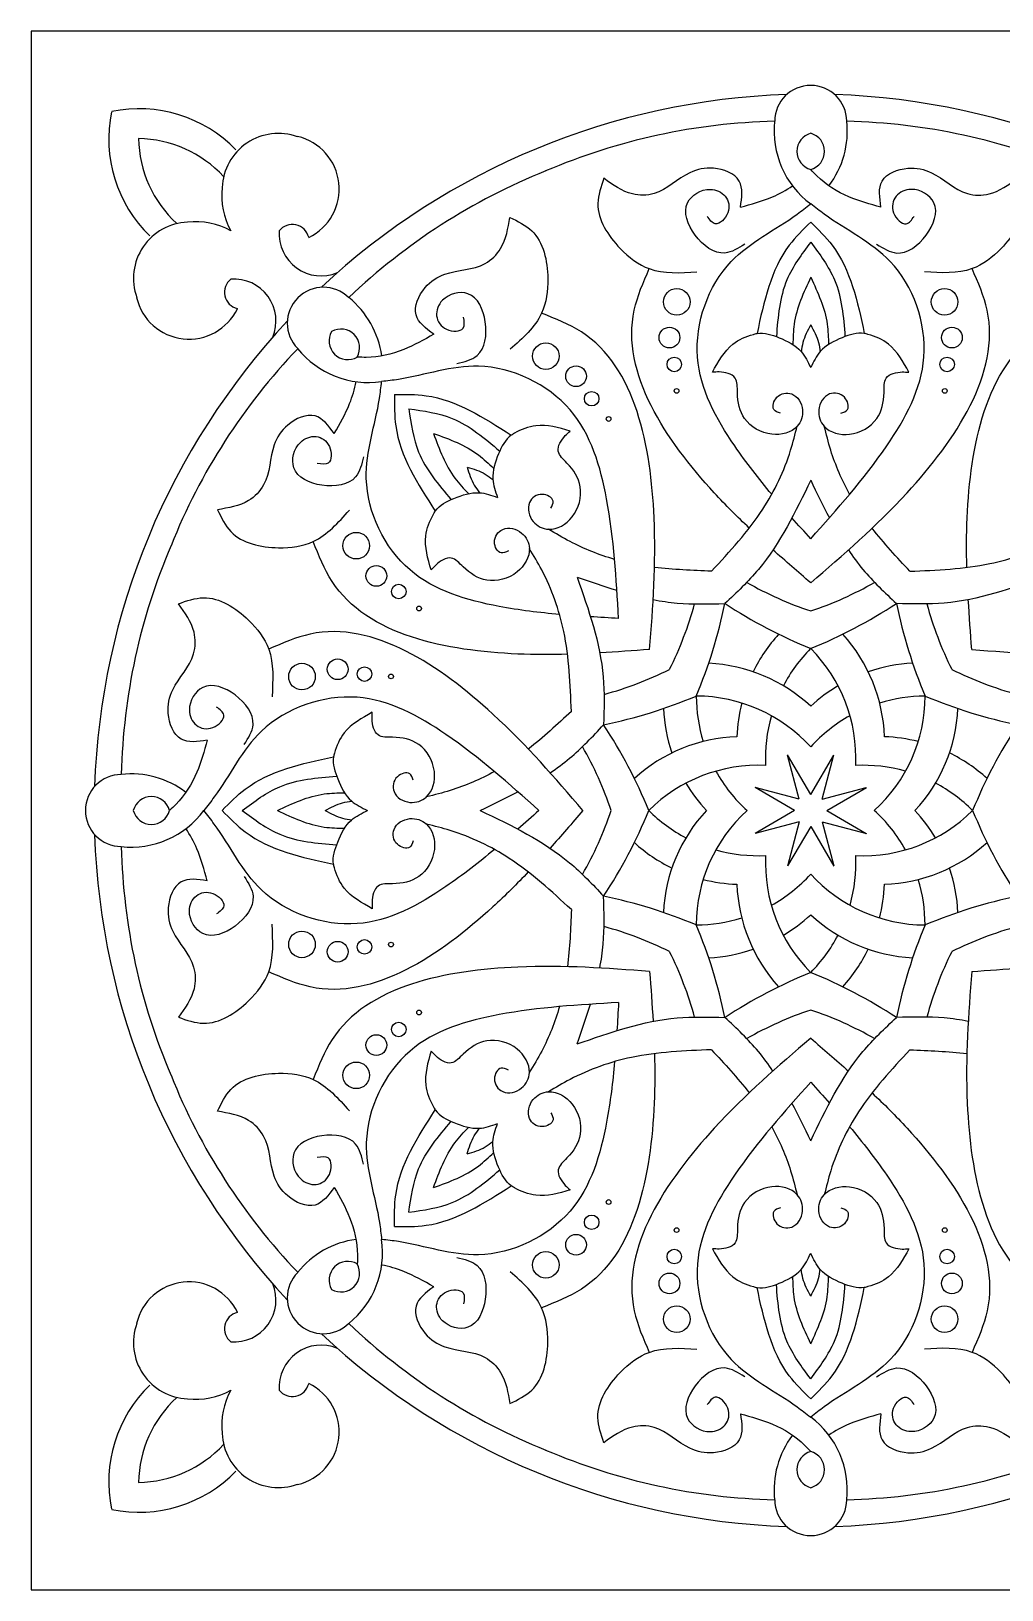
# Model space of a CAD drawing. Header units: metres. Extents: x 0 to 1, y 0 to 1.
# Drawn here: x 0 to 0.623, y 0 to 1 of the extents above; entities that cross this region are included whole.
import ezdxf

# ---------------------------------------------------------------- set-up
doc = ezdxf.new("R2010")
doc.units = ezdxf.units.M
doc.layers.add('ceco.net 98', color=7, linetype='Continuous')

msp = doc.modelspace()

# ---------------------------------------------------------------- linework, layer by layer
at = {"layer": 'ceco.net 98', "color": 8, "ltscale": 0.02}
for p, q in [((1, 1), (0, 1)), ((0, 1), (0, 0)), ((0.5, 0.5103), (0.4852, 0.5357)), ((0.4927, 0.5073), (0.4852, 0.5356)), ((0.5, 0.5103), (0.5148, 0.5356)), ((0.5073, 0.5073), (0.5148, 0.5357)), ((0.4927, 0.5073), (0.4643, 0.5148)), ((0.4897, 0.5), (0.4644, 0.5148)), ((0.5073, 0.5073), (0.5356, 0.5148)), ((0.5103, 0.5), (0.5357, 0.5148)), ((0.4897, 0.5), (0.4643, 0.4852)), ((0.5103, 0.5), (0.5356, 0.4852)), ((0.4927, 0.4927), (0.4644, 0.4852)), ((0.4927, 0.4927), (0.4852, 0.4643)), ((0.5073, 0.4927), (0.5148, 0.4644)), ((0.5073, 0.4927), (0.5357, 0.4852)), ((0.5, 0.4897), (0.4852, 0.4644)), ((0.5, 0.4897), (0.5148, 0.4643)), ((0, 0), (1, 0))]:
    msp.add_line(p, q, dxfattribs=at)
for centre, radius in [((0.4141, 0.8263), 0.00853), ((0.5859, 0.8263), 0.00853), ((0.4094, 0.8034), 0.00666), ((0.5906, 0.8034), 0.00666), ((0.3301, 0.7915), 0.00853), ((0.4125, 0.7862), 0.00466), ((0.5875, 0.7862), 0.00466), ((0.3495, 0.7786), 0.00666), ((0.414, 0.7692), 0.00153), ((0.586, 0.7692), 0.00153), ((0.3595, 0.7642), 0.00466), ((0.3704, 0.7512), 0.00153), ((0.2085, 0.6699), 0.00853), ((0.2214, 0.6505), 0.00666), ((0.2358, 0.6405), 0.00466), ((0.2488, 0.6296), 0.00153), ((0.1737, 0.5859), 0.00853), ((0.1966, 0.5906), 0.00666), ((0.2138, 0.5875), 0.00466), ((0.2308, 0.586), 0.00153), ((0.1737, 0.4141), 0.00853), ((0.1966, 0.4094), 0.00666), ((0.2138, 0.4125), 0.00466), ((0.2308, 0.414), 0.00153), ((0.2488, 0.3704), 0.00153), ((0.2358, 0.3595), 0.00466), ((0.2214, 0.3495), 0.00666), ((0.2085, 0.3301), 0.00853), ((0.3704, 0.2488), 0.00153), ((0.3595, 0.2358), 0.00466), ((0.414, 0.2308), 0.00153), ((0.586, 0.2308), 0.00153), ((0.3495, 0.2214), 0.00666), ((0.3301, 0.2085), 0.00853), ((0.4125, 0.2138), 0.00466), ((0.5875, 0.2138), 0.00466), ((0.4094, 0.1966), 0.00666), ((0.5906, 0.1966), 0.00666), ((0.4141, 0.1737), 0.00853), ((0.5859, 0.1737), 0.00853)]:
    msp.add_circle(centre, radius, dxfattribs=at)
for centre, radius, start, end in [((0.5, 0.9421), 0.0231, 0.3158, 179.6842), ((0.0693, 0.8639), 0.0863, 44.0029, 101.7874), ((0.5, 0.5), 0.4596, 91.927, 133.073), ((0.5, 0.5), 0.4596, 46.927, 88.073), ((0.1361, 0.9307), 0.0863, 168.2126, 225.9971), ((0.4862, 0.5452), 0.3971, 91.3544, 113.1626), ((0.5348, 0.936), 0.0583, 173.8368, 233.3446), ((0.4652, 0.936), 0.0583, 322.8251, 6.1632), ((0.5138, 0.5452), 0.3971, 66.8374, 88.6456), ((0.0678, 0.8556), 0.0755, 42.5671, 89.1876), ((0.1444, 0.9322), 0.0755, 180.8124, 227.4329), ((0.1586, 0.8983), 0.0361, 70.1297, 177.8687), ((0.1631, 0.8988), 0.0345, 295.7287, 76.9319), ((0.5031, 0.9229), 0.012, 104.9975, 255.0025), ((0.4969, 0.9229), 0.012, 284.9975, 75.0025), ((0.4778, 0.5417), 0.3971, 111.8374, 133.6456), ((0.1686, 0.8945), 0.0464, 173.5553, 209.1722), ((0.1017, 0.8414), 0.0361, 92.1313, 199.8703), ((0.1055, 0.8314), 0.0464, 60.8278, 96.4447), ((0.1675, 0.8652), 0.0108, 13.5968, 141.4673), ((0.186, 0.87), 0.027, 175.8281, 292.6895), ((0.1348, 0.8325), 0.0108, 128.5327, 256.4032), ((0.13, 0.814), 0.027, 337.3105, 94.1719), ((0.1874, 0.8126), 0.0231, 45.3158, 224.6842), ((0.1012, 0.8369), 0.0345, 193.0681, 334.2713), ((0.1671, 0.7837), 0.0583, 7.8251, 51.1632), ((0.5, 0.5), 0.4596, 136.927, 178.073), ((0.2031, 0.8013), 0.012, 149.9975, 300.0025), ((0.1987, 0.7969), 0.012, 329.9975, 120.0025), ((0.4583, 0.5222), 0.3971, 136.3544, 158.1626), ((0.2163, 0.8329), 0.0583, 218.8368, 278.3446), ((0.4548, 0.5138), 0.3971, 156.8374, 178.6456), ((0.5716, 0.8429), 0.2265, 240.1921, 251.5738), ((0.4284, 0.8429), 0.2265, 288.4262, 299.8079), ((0.2069, 0.6919), 0.2265, 333.4262, 344.8079), ((0.1361, 0.6961), 0.3153, 337.1077, 348.4177), ((0.6187, 0.896), 0.3153, 236.5823, 247.8923), ((0.3813, 0.896), 0.3153, 292.1077, 303.4177), ((0.8639, 0.6961), 0.3153, 191.5823, 202.8923), ((0.7931, 0.6919), 0.2265, 195.1921, 206.5738), ((0.5561, 0.5436), 0.1035, 137.8155, 153.962), ((0.4439, 0.5436), 0.1035, 2.0669, 42.1845), ((0.5704, 0.5337), 0.0994, 135.1207, 152.2182), ((0.4296, 0.5337), 0.0994, 357.2251, 44.8793), ((0.3081, 0.7931), 0.2265, 285.1921, 296.5738), ((0.4295, 0.4911), 0.1035, 47.0669, 87.1845), ((0.5705, 0.4911), 0.1035, 92.8155, 108.962), ((0.6919, 0.7931), 0.2265, 243.4262, 254.8079), ((0.3039, 0.8639), 0.3153, 281.5823, 292.8923), ((0.4264, 0.474), 0.0994, 42.2251, 89.8793), ((0.526, 0.5736), 0.0994, 180.1207, 197.2182), ((0.5705, 0.4911), 0.1035, 120.7906, 132.9331), ((0.474, 0.5736), 0.0994, 312.2251, 359.8793), ((0.5736, 0.474), 0.0994, 90.1207, 107.2182), ((0.6961, 0.8639), 0.3153, 247.1077, 258.4177), ((0.5089, 0.5705), 0.1035, 182.8155, 198.962), ((0.5561, 0.5436), 0.1035, 165.7906, 177.9331), ((0.5704, 0.5337), 0.0994, 164.1513, 182.7749), ((0.5736, 0.474), 0.0994, 119.1513, 137.7749), ((0.4911, 0.5705), 0.1035, 317.0669, 357.1845), ((0.104, 0.3813), 0.3153, 22.1077, 33.4177), ((0.896, 0.3813), 0.3153, 146.5823, 157.8923), ((0.1571, 0.4284), 0.2265, 18.4262, 29.8079), ((0.4564, 0.4439), 0.1035, 92.0669, 132.1845), ((0.5436, 0.4439), 0.1035, 75.7906, 87.9331), ((0.5436, 0.4439), 0.1035, 47.8155, 63.962), ((0.0579, 0.5), 0.0231, 90.3158, 269.6842), ((0.064, 0.4652), 0.0583, 52.8251, 96.1632), ((0.4663, 0.4296), 0.0994, 87.2251, 134.8793), ((0.526, 0.5736), 0.0994, 209.1513, 227.7749), ((0.5337, 0.4296), 0.0994, 74.1513, 92.7749), ((0.5089, 0.5705), 0.1035, 210.7906, 222.9331), ((0.5337, 0.4296), 0.0994, 45.1207, 62.2182), ((0.064, 0.5348), 0.0583, 263.8368, 323.3446), ((0.0771, 0.4969), 0.012, 14.9975, 165.0025), ((0.0771, 0.5031), 0.012, 194.9975, 345.0025), ((0.104, 0.6187), 0.3153, 326.5823, 337.8923), ((0.4663, 0.5704), 0.0994, 225.1207, 242.2182), ((0.5089, 0.4295), 0.1035, 137.0669, 177.1845), ((0.526, 0.4264), 0.0994, 132.2251, 179.8793), ((0.5337, 0.5704), 0.0994, 267.2251, 314.8793), ((0.474, 0.4264), 0.0994, 29.1513, 47.7749), ((0.4911, 0.4295), 0.1035, 30.7906, 42.9331), ((0.896, 0.6187), 0.3153, 202.1077, 213.4177), ((0.1571, 0.5716), 0.2265, 330.1921, 341.5738), ((0.5, 0.5), 0.4596, 181.927, 223.073), ((0.4548, 0.4862), 0.3971, 181.3544, 203.1626), ((0.4564, 0.5561), 0.1035, 227.8155, 243.962), ((0.4663, 0.5704), 0.0994, 254.1513, 272.7749), ((0.5704, 0.4663), 0.0994, 177.2251, 224.8793), ((0.4296, 0.4663), 0.0994, 344.1513, 2.7749), ((0.5436, 0.5561), 0.1035, 272.0669, 312.1845), ((0.4911, 0.4295), 0.1035, 2.8155, 18.962), ((0.4564, 0.5561), 0.1035, 255.7906, 267.9331), ((0.5561, 0.4564), 0.1035, 182.0669, 222.1845), ((0.4264, 0.526), 0.0994, 299.1513, 317.7749), ((0.5736, 0.526), 0.0994, 222.2251, 269.8793), ((0.4439, 0.4564), 0.1035, 345.7906, 357.9331), ((0.474, 0.4264), 0.0994, 0.1207, 17.2182), ((0.3039, 0.1361), 0.3153, 67.1077, 78.4177), ((0.6961, 0.1361), 0.3153, 101.5823, 112.8923), ((0.4264, 0.526), 0.0994, 270.1207, 287.2182), ((0.4295, 0.5089), 0.1035, 300.7906, 312.9331), ((0.5705, 0.5089), 0.1035, 227.0669, 267.1845), ((0.3081, 0.2069), 0.2265, 63.4262, 74.8079), ((0.1361, 0.3039), 0.3153, 11.5823, 22.8923), ((0.4296, 0.4663), 0.0994, 315.1207, 332.2182), ((0.8639, 0.3039), 0.3153, 157.1077, 168.4177), ((0.6919, 0.2069), 0.2265, 105.1921, 116.5738), ((0.4295, 0.5089), 0.1035, 272.8155, 288.962), ((0.4439, 0.4564), 0.1035, 317.8155, 333.962), ((0.2069, 0.3081), 0.2265, 15.1921, 26.5738), ((0.7931, 0.3081), 0.2265, 153.4262, 164.8079), ((0.6187, 0.104), 0.3153, 112.1077, 123.4177), ((0.3813, 0.104), 0.3153, 56.5823, 67.8923), ((0.5716, 0.1571), 0.2265, 108.4262, 119.8079), ((0.4284, 0.1571), 0.2265, 60.1921, 71.5738), ((0.4583, 0.4778), 0.3971, 201.8374, 223.6456), ((0.2163, 0.1671), 0.0583, 97.8251, 141.1632), ((0.1671, 0.2163), 0.0583, 308.8368, 8.3446), ((0.2031, 0.1987), 0.012, 59.9975, 210.0025), ((0.1874, 0.1874), 0.0231, 135.3158, 314.6842), ((0.1987, 0.2031), 0.012, 239.9975, 30.0025), ((0.1012, 0.1631), 0.0345, 25.7287, 166.9319), ((0.13, 0.186), 0.027, 265.8281, 22.6895), ((0.1017, 0.1586), 0.0361, 160.1297, 267.8687), ((0.1348, 0.1675), 0.0108, 103.5968, 231.4673), ((0.4778, 0.4583), 0.3971, 226.3544, 248.1626), ((0.5, 0.5), 0.4596, 226.927, 268.073), ((0.5, 0.5), 0.4596, 271.927, 313.073), ((0.186, 0.13), 0.027, 67.3105, 184.1719), ((0.1361, 0.0693), 0.0863, 134.0029, 191.7874), ((0.1675, 0.1348), 0.0108, 218.5327, 346.4032), ((0.1631, 0.1012), 0.0345, 283.0681, 64.2713), ((0.1444, 0.0678), 0.0755, 132.5671, 179.1876), ((0.1055, 0.1686), 0.0464, 263.5553, 299.1722), ((0.1686, 0.1055), 0.0464, 150.8278, 186.4447), ((0.4652, 0.064), 0.0583, 353.8368, 53.3446), ((0.1586, 0.1017), 0.0361, 182.1313, 289.8703), ((0.0678, 0.1444), 0.0755, 270.8124, 317.4329), ((0.5348, 0.064), 0.0583, 142.8251, 186.1632), ((0.4862, 0.4548), 0.3971, 246.8374, 268.6456), ((0.5031, 0.0771), 0.012, 104.9975, 255.0025), ((0.4969, 0.0771), 0.012, 284.9975, 75.0025), ((0.5138, 0.4548), 0.3971, 271.3544, 293.1626), ((0.0693, 0.1361), 0.0863, 258.2126, 315.9971), ((0.5, 0.0579), 0.0231, 180.3158, 359.6842)]:
    msp.add_arc(centre, radius, start, end, dxfattribs=at)
for points, knots in [([(0.4549, 0.8871), (0.4558, 0.8932), (0.4578, 0.9062), (0.4383, 0.9139), (0.4184, 0.9094), (0.4046, 0.8946), (0.3827, 0.8944), (0.3731, 0.9014), (0.3674, 0.9056)], [0, 0, 0, 0, 0.016789, 0.035275, 0.050623, 0.077296, 0.091154, 0.111938, 0.111938, 0.111938, 0.111938]), ([(0.5451, 0.8871), (0.5381, 0.889), (0.5233, 0.893), (0.5081, 0.9024), (0.5013, 0.9099), (0.5, 0.9113)], [0, 0, 0, 0, 0.021605, 0.0461904, 0.051928, 0.051928, 0.051928, 0.051928]), ([(0.5451, 0.8871), (0.5442, 0.8932), (0.5422, 0.9062), (0.5617, 0.9139), (0.5816, 0.9094), (0.5954, 0.8946), (0.6173, 0.8944), (0.6269, 0.9014), (0.6326, 0.9056)], [0, 0, 0, 0, 0.016789, 0.035275, 0.050623, 0.077296, 0.091154, 0.111938, 0.111938, 0.111938, 0.111938]), ([(0.3674, 0.9056), (0.3655, 0.9002), (0.3599, 0.8844), (0.3746, 0.8615), (0.3979, 0.8438), (0.4164, 0.8449), (0.427, 0.8455)], [0, 0, 0, 0, 0.016505, 0.048801, 0.071439, 0.102037, 0.102037, 0.102037, 0.102037]), ([(0.4549, 0.8871), (0.4619, 0.889), (0.4735, 0.8921), (0.4843, 0.898), (0.4884, 0.9008)], [0, 0, 0, 0, 0.300992, 0.504578, 0.504578, 0.504578, 0.504578]), ([(0.6326, 0.9056), (0.6345, 0.9002), (0.6401, 0.8844), (0.6254, 0.8615), (0.6021, 0.8438), (0.5836, 0.8449), (0.573, 0.8455)], [0, 0, 0, 0, 0.016505, 0.048801, 0.071439, 0.102037, 0.102037, 0.102037, 0.102037]), ([(0.4577, 0.8633), (0.4535, 0.8607), (0.4425, 0.8538), (0.4242, 0.8674), (0.4156, 0.8901), (0.4335, 0.901), (0.4467, 0.8952), (0.449, 0.8834), (0.4393, 0.8735), (0.4352, 0.879), (0.4336, 0.8812)], [0, 0, 0, 0, 0.013982, 0.036238, 0.057544, 0.074371, 0.085068, 0.095763, 0.106405, 0.113417, 0.113417, 0.113417, 0.113417]), ([(0.5423, 0.8633), (0.5465, 0.8607), (0.5575, 0.8538), (0.5758, 0.8674), (0.5844, 0.8901), (0.5665, 0.901), (0.5533, 0.8952), (0.551, 0.8834), (0.5607, 0.8735), (0.5648, 0.879), (0.5664, 0.8812)], [0, 0, 0, 0, 0.013982, 0.036238, 0.057544, 0.074371, 0.085068, 0.095763, 0.106405, 0.113417, 0.113417, 0.113417, 0.113417]), ([(0.2582, 0.8056), (0.2532, 0.8093), (0.2426, 0.817), (0.251, 0.8363), (0.2682, 0.8472), (0.2884, 0.8465), (0.304, 0.8618), (0.3059, 0.8735), (0.307, 0.8805)], [0, 0, 0, 0, 0.016789, 0.035275, 0.050623, 0.077296, 0.091154, 0.111938, 0.111938, 0.111938, 0.111938]), ([(0.307, 0.8805), (0.3121, 0.8781), (0.3273, 0.8708), (0.333, 0.8443), (0.3291, 0.8153), (0.3153, 0.803), (0.3073, 0.7959)], [0, 0, 0, 0, 0.016505, 0.048801, 0.071439, 0.102037, 0.102037, 0.102037, 0.102037]), ([(0.475, 0.7029), (0.4667, 0.7128), (0.446, 0.7393), (0.4179, 0.7902), (0.4407, 0.8555), (0.4807, 0.8739), (0.4971, 0.887), (0.5, 0.8892)], [0.53171, 0.53171, 0.53171, 0.53171, 1.07334, 1.93356, 2.84005, 3.56451, 3.71706, 3.71706, 3.71706, 3.71706]), ([(0.5, 0.6743), (0.517, 0.6933), (0.5476, 0.7276), (0.5821, 0.7902), (0.5593, 0.8555), (0.5193, 0.8739), (0.5029, 0.887), (0.5, 0.8892)], [0, 0, 0, 0, 0.077044, 0.13879, 0.203857, 0.255858, 0.266808, 0.266808, 0.266808, 0.266808]), ([(0.5, 0.8775), (0.4951, 0.8727), (0.4758, 0.8537), (0.47, 0.8265), (0.4656, 0.8061)], [0, 0, 0, 0, 0.0201767, 0.0804369, 0.0804369, 0.0804369, 0.0804369]), ([(0.5, 0.8775), (0.5049, 0.8727), (0.5242, 0.8537), (0.53, 0.8265), (0.5344, 0.8061)], [0, 0, 0, 0, 0.0201767, 0.0804369, 0.0804369, 0.0804369, 0.0804369]), ([(0.5, 0.8646), (0.4942, 0.8568), (0.4808, 0.839), (0.479, 0.8167), (0.478, 0.8041)], [0, 0, 0, 0, 0.0286098, 0.0655329, 0.0655329, 0.0655329, 0.0655329]), ([(0.5, 0.8646), (0.5058, 0.8568), (0.5192, 0.839), (0.521, 0.8167), (0.522, 0.8041)], [0, 0, 0, 0, 0.0286098, 0.0655329, 0.0655329, 0.0655329, 0.0655329]), ([(0.4606, 0.6812), (0.453, 0.6883), (0.4146, 0.7268), (0.3715, 0.7901), (0.3926, 0.8388), (0.3965, 0.8477)], [0.74802, 0.74802, 0.74802, 0.74802, 1.17854, 2.96044, 3.35512, 3.35512, 3.35512, 3.35512]), ([(0.5, 0.8421), (0.4954, 0.8323), (0.489, 0.8184), (0.4887, 0.8033), (0.4886, 0.7989)], [0, 0, 0, 0, 0.0319342, 0.0450313, 0.0450313, 0.0450313, 0.0450313]), ([(0.5, 0.6461), (0.5208, 0.6639), (0.573, 0.7087), (0.6285, 0.7901), (0.6074, 0.8388), (0.6035, 0.8477)], [0, 0, 0, 0, 0.084595, 0.212499, 0.240829, 0.240829, 0.240829, 0.240829]), ([(0.5, 0.8421), (0.5046, 0.8323), (0.511, 0.8184), (0.5113, 0.8033), (0.5114, 0.7989)], [0, 0, 0, 0, 0.0319342, 0.0450313, 0.0450313, 0.0450313, 0.0450313]), ([(0.273, 0.7868), (0.2778, 0.7879), (0.2904, 0.7909), (0.2938, 0.8134), (0.2838, 0.8355), (0.2635, 0.8305), (0.2582, 0.8171), (0.265, 0.8071), (0.2788, 0.807), (0.2778, 0.8138), (0.2774, 0.8165)], [0, 0, 0, 0, 0.013982, 0.036238, 0.057544, 0.074371, 0.085068, 0.095763, 0.106405, 0.113417, 0.113417, 0.113417, 0.113417]), ([(0.3967, 0.6033), (0.3988, 0.6306), (0.404, 0.6992), (0.3857, 0.796), (0.3363, 0.8155), (0.3274, 0.8191)], [0, 0, 0, 0, 0.084595, 0.212499, 0.240829, 0.240829, 0.240829, 0.240829]), ([(0.5, 0.8115), (0.498, 0.8078), (0.4951, 0.8024), (0.4942, 0.7963), (0.494, 0.7943)], [0, 0, 0, 0, 0.0123321, 0.018308, 0.018308, 0.018308, 0.018308]), ([(0.5, 0.8115), (0.502, 0.8078), (0.5049, 0.8024), (0.5058, 0.7963), (0.506, 0.7943)], [0, 0, 0, 0, 0.0123321, 0.018308, 0.018308, 0.018308, 0.018308]), ([(0.6002, 0.656), (0.5999, 0.6663), (0.6, 0.7208), (0.6143, 0.796), (0.6637, 0.8155), (0.6726, 0.8191)], [0.74802, 0.74802, 0.74802, 0.74802, 1.17854, 2.96044, 3.35512, 3.35512, 3.35512, 3.35512]), ([(0.2582, 0.8056), (0.2519, 0.802), (0.2385, 0.7944), (0.2212, 0.7903), (0.2111, 0.7908), (0.2092, 0.7908)], [0, 0, 0, 0, 0.021605, 0.0461904, 0.051928, 0.051928, 0.051928, 0.051928]), ([(0.437, 0.7812), (0.4407, 0.7879), (0.4468, 0.7991), (0.4593, 0.8045), (0.4695, 0.8071), (0.4807, 0.8034), (0.494, 0.7967), (0.4982, 0.7879), (0.5, 0.7842)], [0, 0, 0, 0, 0.022224, 0.036822, 0.0392275, 0.0536071, 0.0703179, 0.0823182, 0.0823182, 0.0823182, 0.0823182]), ([(0.563, 0.7812), (0.5593, 0.7879), (0.5532, 0.7991), (0.5407, 0.8045), (0.5305, 0.8071), (0.5193, 0.8034), (0.506, 0.7967), (0.5018, 0.7879), (0.5, 0.7842)], [0, 0, 0, 0, 0.022224, 0.036822, 0.0392275, 0.0536071, 0.0703179, 0.0823182, 0.0823182, 0.0823182, 0.0823182]), ([(0.3768, 0.6232), (0.3753, 0.6487), (0.3727, 0.6946), (0.3529, 0.7632), (0.2906, 0.7932), (0.2492, 0.778), (0.2284, 0.7756), (0.2248, 0.7752)], [0, 0, 0, 0, 0.077044, 0.13879, 0.203857, 0.255858, 0.266808, 0.266808, 0.266808, 0.266808]), ([(0.4806, 0.7549), (0.4789, 0.7555), (0.4744, 0.757), (0.4776, 0.7673), (0.4897, 0.7692), (0.4967, 0.7575), (0.4917, 0.7433), (0.4735, 0.7389), (0.4558, 0.7494), (0.4524, 0.765), (0.4535, 0.7793), (0.4433, 0.7816), (0.4384, 0.7813), (0.437, 0.7812)], [0, 0, 0, 0, 0.004789, 0.012909, 0.022667, 0.035054, 0.04608, 0.063137, 0.083245, 0.100623, 0.11005, 0.121019, 0.125257, 0.125257, 0.125257, 0.125257]), ([(0.5194, 0.7549), (0.5211, 0.7555), (0.5256, 0.757), (0.5224, 0.7673), (0.5103, 0.7692), (0.5033, 0.7575), (0.5083, 0.7433), (0.5265, 0.7389), (0.5442, 0.7494), (0.5476, 0.765), (0.5465, 0.7793), (0.5567, 0.7816), (0.5616, 0.7813), (0.563, 0.7812)], [0, 0, 0, 0, 0.004789, 0.012909, 0.022667, 0.035054, 0.04608, 0.063137, 0.083245, 0.100623, 0.11005, 0.121019, 0.125257, 0.125257, 0.125257, 0.125257]), ([(0.1944, 0.7418), (0.198, 0.7481), (0.204, 0.7586), (0.2075, 0.7703), (0.2084, 0.7752)], [0, 0, 0, 0, 0.300992, 0.504578, 0.504578, 0.504578, 0.504578]), ([(0.3389, 0.6258), (0.326, 0.6269), (0.2926, 0.631), (0.2368, 0.6471), (0.2068, 0.7094), (0.222, 0.7508), (0.2244, 0.7716), (0.2248, 0.7752)], [0.53171, 0.53171, 0.53171, 0.53171, 1.07334, 1.93356, 2.84005, 3.56451, 3.71706, 3.71706, 3.71706, 3.71706]), ([(0.2331, 0.7669), (0.233, 0.7601), (0.2328, 0.733), (0.2479, 0.7096), (0.2592, 0.6921)], [0, 0, 0, 0, 0.0201767, 0.0804369, 0.0804369, 0.0804369, 0.0804369]), ([(0.2331, 0.7669), (0.2399, 0.767), (0.267, 0.7672), (0.2904, 0.7521), (0.3079, 0.7408)], [0, 0, 0, 0, 0.0201767, 0.0804369, 0.0804369, 0.0804369, 0.0804369]), ([(0.1944, 0.7418), (0.1907, 0.7468), (0.183, 0.7574), (0.1637, 0.749), (0.1528, 0.7318), (0.1535, 0.7116), (0.1382, 0.696), (0.1265, 0.6941), (0.1195, 0.693)], [0, 0, 0, 0, 0.016789, 0.035275, 0.050623, 0.077296, 0.091154, 0.111938, 0.111938, 0.111938, 0.111938]), ([(0.2422, 0.7578), (0.2518, 0.7564), (0.2739, 0.7532), (0.2909, 0.7388), (0.3006, 0.7306)], [0, 0, 0, 0, 0.0286098, 0.0655329, 0.0655329, 0.0655329, 0.0655329]), ([(0.2422, 0.7578), (0.2436, 0.7482), (0.2468, 0.7261), (0.2612, 0.7091), (0.2694, 0.6994)], [0, 0, 0, 0, 0.0286098, 0.0655329, 0.0655329, 0.0655329, 0.0655329]), ([(0.2132, 0.727), (0.2121, 0.7222), (0.2091, 0.7096), (0.1866, 0.7062), (0.1645, 0.7162), (0.1695, 0.7365), (0.1829, 0.7418), (0.1929, 0.735), (0.193, 0.7212), (0.1862, 0.7222), (0.1835, 0.7226)], [0, 0, 0, 0, 0.013982, 0.036238, 0.057544, 0.074371, 0.085068, 0.095763, 0.106405, 0.113417, 0.113417, 0.113417, 0.113417]), ([(0.2581, 0.7419), (0.2683, 0.7382), (0.2826, 0.733), (0.2935, 0.7225), (0.2967, 0.7195)], [0, 0, 0, 0, 0.0319342, 0.0450313, 0.0450313, 0.0450313, 0.0450313]), ([(0.2581, 0.7419), (0.2618, 0.7317), (0.267, 0.7174), (0.2775, 0.7065), (0.2805, 0.7033)], [0, 0, 0, 0, 0.0319342, 0.0450313, 0.0450313, 0.0450313, 0.0450313]), ([(0.3457, 0.7434), (0.3383, 0.7456), (0.3262, 0.7491), (0.3135, 0.7441), (0.3044, 0.7388), (0.2991, 0.7282), (0.2945, 0.7141), (0.2977, 0.7048), (0.2991, 0.7009)], [0, 0, 0, 0, 0.022224, 0.036822, 0.0392275, 0.0536071, 0.0703179, 0.0823182, 0.0823182, 0.0823182, 0.0823182]), ([(0.3334, 0.6939), (0.3342, 0.6955), (0.3363, 0.6999), (0.3268, 0.7049), (0.317, 0.6976), (0.3203, 0.6844), (0.3339, 0.6779), (0.3498, 0.6877), (0.3549, 0.7076), (0.3463, 0.7211), (0.3354, 0.7304), (0.3409, 0.7392), (0.3447, 0.7425), (0.3457, 0.7434)], [0, 0, 0, 0, 0.004789, 0.012909, 0.022667, 0.035054, 0.04608, 0.063137, 0.083245, 0.100623, 0.11005, 0.121019, 0.125257, 0.125257, 0.125257, 0.125257]), ([(0.4364, 0.6535), (0.4481, 0.6662), (0.4694, 0.6892), (0.4853, 0.7227), (0.49, 0.7414), (0.4913, 0.7465)], [0, 0, 0, 0, 0.051611, 0.093513, 0.109416, 0.109416, 0.109416, 0.109416]), ([(0.525, 0.7029), (0.52, 0.7119), (0.5138, 0.7263), (0.51, 0.7414), (0.5087, 0.7465)], [0.874431, 0.874431, 0.874431, 0.874431, 1.302789, 1.52434, 1.52434, 1.52434, 1.52434]), ([(0.2797, 0.7203), (0.2837, 0.7191), (0.2897, 0.7173), (0.2945, 0.7136), (0.2961, 0.7124)], [0, 0, 0, 0, 0.0123321, 0.018308, 0.018308, 0.018308, 0.018308]), ([(0.2797, 0.7203), (0.2809, 0.7163), (0.2827, 0.7103), (0.2864, 0.7055), (0.2876, 0.7039)], [0, 0, 0, 0, 0.0123321, 0.018308, 0.018308, 0.018308, 0.018308]), ([(0.5, 0.7119), (0.4903, 0.6917), (0.4761, 0.6622), (0.4525, 0.6398), (0.445, 0.6328)], [0, 0, 0, 0, 0.92339, 1.35123, 1.35123, 1.35123, 1.35123]), ([(0.2566, 0.6543), (0.2544, 0.6617), (0.2509, 0.6738), (0.2559, 0.6865), (0.2612, 0.6956), (0.2718, 0.7009), (0.2859, 0.7055), (0.2952, 0.7023), (0.2991, 0.7009)], [0, 0, 0, 0, 0.022224, 0.036822, 0.0392275, 0.0536071, 0.0703179, 0.0823182, 0.0823182, 0.0823182, 0.0823182]), ([(0.1195, 0.693), (0.1219, 0.6879), (0.1292, 0.6727), (0.1557, 0.667), (0.1847, 0.6709), (0.197, 0.6847), (0.2041, 0.6927)], [0, 0, 0, 0, 0.016505, 0.048801, 0.071439, 0.102037, 0.102037, 0.102037, 0.102037]), ([(0.3061, 0.6666), (0.3045, 0.6658), (0.3001, 0.6637), (0.2951, 0.6732), (0.3024, 0.683), (0.3156, 0.6797), (0.3221, 0.6661), (0.3123, 0.6502), (0.2924, 0.6451), (0.2789, 0.6537), (0.2696, 0.6646), (0.2608, 0.6591), (0.2575, 0.6553), (0.2566, 0.6543)], [0, 0, 0, 0, 0.004789, 0.012909, 0.022667, 0.035054, 0.04608, 0.063137, 0.083245, 0.100623, 0.11005, 0.121019, 0.125257, 0.125257, 0.125257, 0.125257]), ([(0.3742, 0.6611), (0.3643, 0.664), (0.3497, 0.6698), (0.3364, 0.6777), (0.3318, 0.6805)], [0.874431, 0.874431, 0.874431, 0.874431, 1.302789, 1.52434, 1.52434, 1.52434, 1.52434]), ([(0.5636, 0.6535), (0.5808, 0.6542), (0.6121, 0.6554), (0.6471, 0.6679), (0.6636, 0.6777), (0.6682, 0.6805)], [0, 0, 0, 0, 0.051611, 0.093513, 0.109416, 0.109416, 0.109416, 0.109416]), ([(0.344, 0.6002), (0.3337, 0.5999), (0.2792, 0.6), (0.204, 0.6143), (0.1845, 0.6637), (0.1809, 0.6726)], [0.74802, 0.74802, 0.74802, 0.74802, 1.17854, 2.96044, 3.35512, 3.35512, 3.35512, 3.35512]), ([(0.6033, 0.6033), (0.6306, 0.6012), (0.6992, 0.596), (0.796, 0.6143), (0.8155, 0.6637), (0.8191, 0.6726)], [0, 0, 0, 0, 0.084595, 0.212499, 0.240829, 0.240829, 0.240829, 0.240829]), ([(0.3465, 0.5636), (0.3458, 0.5808), (0.3446, 0.6121), (0.3321, 0.6471), (0.3223, 0.6636), (0.3195, 0.6682)], [0, 0, 0, 0, 0.051611, 0.093513, 0.109416, 0.109416, 0.109416, 0.109416]), ([(0.5242, 0.6672), (0.5271, 0.6628), (0.5362, 0.6505), (0.5475, 0.6398), (0.555, 0.6328)], [0.705177, 0.705177, 0.705177, 0.705177, 0.923388, 1.351235, 1.351235, 1.351235, 1.351235]), ([(0.3502, 0.6498), (0.3576, 0.6287), (0.3684, 0.5978), (0.3675, 0.5653), (0.3672, 0.555)], [0, 0, 0, 0, 0.92339, 1.35123, 1.35123, 1.35123, 1.35123]), ([(0.6498, 0.6498), (0.6287, 0.6424), (0.5978, 0.6316), (0.5653, 0.6325), (0.555, 0.6328)], [0, 0, 0, 0, 0.92339, 1.35123, 1.35123, 1.35123, 1.35123]), ([(0.1129, 0.5451), (0.1068, 0.5442), (0.0938, 0.5422), (0.0861, 0.5617), (0.0906, 0.5816), (0.1054, 0.5954), (0.1056, 0.6173), (0.0986, 0.6269), (0.0944, 0.6326)], [0, 0, 0, 0, 0.016789, 0.035275, 0.050623, 0.077296, 0.091154, 0.111938, 0.111938, 0.111938, 0.111938]), ([(0.0944, 0.6326), (0.0998, 0.6345), (0.1156, 0.6401), (0.1385, 0.6254), (0.1562, 0.6021), (0.1551, 0.5836), (0.1545, 0.573)], [0, 0, 0, 0, 0.016505, 0.048801, 0.071439, 0.102037, 0.102037, 0.102037, 0.102037]), ([(0.3989, 0.6353), (0.404, 0.6343), (0.4192, 0.6321), (0.4347, 0.6325), (0.445, 0.6328)], [0.705177, 0.705177, 0.705177, 0.705177, 0.923388, 1.351235, 1.351235, 1.351235, 1.351235]), ([(0.3539, 0.5), (0.3361, 0.5208), (0.2913, 0.573), (0.2099, 0.6285), (0.1612, 0.6074), (0.1523, 0.6035)], [0, 0, 0, 0, 0.084595, 0.212499, 0.240829, 0.240829, 0.240829, 0.240829]), ([(0.1367, 0.5423), (0.1393, 0.5465), (0.1462, 0.5575), (0.1326, 0.5758), (0.1099, 0.5844), (0.099, 0.5665), (0.1048, 0.5533), (0.1166, 0.551), (0.1265, 0.5607), (0.121, 0.5648), (0.1188, 0.5664)], [0, 0, 0, 0, 0.013982, 0.036238, 0.057544, 0.074371, 0.085068, 0.095763, 0.106405, 0.113417, 0.113417, 0.113417, 0.113417]), ([(0.3257, 0.5), (0.3067, 0.517), (0.2724, 0.5476), (0.2098, 0.5821), (0.1445, 0.5593), (0.1261, 0.5193), (0.113, 0.5029), (0.1108, 0.5)], [0, 0, 0, 0, 0.077044, 0.13879, 0.203857, 0.255858, 0.266808, 0.266808, 0.266808, 0.266808]), ([(0.2188, 0.563), (0.2121, 0.5593), (0.2009, 0.5532), (0.1955, 0.5407), (0.1929, 0.5305), (0.1966, 0.5193), (0.2033, 0.506), (0.2121, 0.5018), (0.2158, 0.5)], [0, 0, 0, 0, 0.022224, 0.036822, 0.0392275, 0.0536071, 0.0703179, 0.0823182, 0.0823182, 0.0823182, 0.0823182]), ([(0.2451, 0.5194), (0.2445, 0.5211), (0.243, 0.5256), (0.2327, 0.5224), (0.2308, 0.5103), (0.2425, 0.5033), (0.2567, 0.5083), (0.2611, 0.5265), (0.2506, 0.5442), (0.235, 0.5476), (0.2207, 0.5465), (0.2184, 0.5567), (0.2187, 0.5616), (0.2188, 0.563)], [0, 0, 0, 0, 0.004789, 0.012909, 0.022667, 0.035054, 0.04608, 0.063137, 0.083245, 0.100623, 0.11005, 0.121019, 0.125257, 0.125257, 0.125257, 0.125257]), ([(0.3328, 0.5242), (0.3372, 0.5271), (0.3495, 0.5362), (0.3602, 0.5475), (0.3672, 0.555)], [0.705177, 0.705177, 0.705177, 0.705177, 0.923388, 1.351235, 1.351235, 1.351235, 1.351235]), ([(0.1129, 0.5451), (0.111, 0.5381), (0.107, 0.5233), (0.0976, 0.5081), (0.0901, 0.5013), (0.0887, 0.5)], [0, 0, 0, 0, 0.021605, 0.0461904, 0.051928, 0.051928, 0.051928, 0.051928]), ([(0.1225, 0.5), (0.1273, 0.5049), (0.1463, 0.5242), (0.1735, 0.53), (0.1939, 0.5344)], [0, 0, 0, 0, 0.0201767, 0.0804369, 0.0804369, 0.0804369, 0.0804369]), ([(0.1354, 0.5), (0.1432, 0.5058), (0.161, 0.5192), (0.1833, 0.521), (0.1959, 0.522)], [0, 0, 0, 0, 0.0286098, 0.0655329, 0.0655329, 0.0655329, 0.0655329]), ([(0.2971, 0.525), (0.2881, 0.52), (0.2737, 0.5138), (0.2586, 0.51), (0.2535, 0.5087)], [0.874431, 0.874431, 0.874431, 0.874431, 1.302789, 1.52434, 1.52434, 1.52434, 1.52434]), ([(0.1579, 0.5), (0.1677, 0.5046), (0.1816, 0.511), (0.1967, 0.5113), (0.2011, 0.5114)], [0, 0, 0, 0, 0.0319342, 0.0450313, 0.0450313, 0.0450313, 0.0450313]), ([(0.2971, 0.475), (0.2872, 0.4667), (0.2607, 0.446), (0.2098, 0.4179), (0.1445, 0.4407), (0.1261, 0.4807), (0.113, 0.4971), (0.1108, 0.5)], [0.53171, 0.53171, 0.53171, 0.53171, 1.07334, 1.93356, 2.84005, 3.56451, 3.71706, 3.71706, 3.71706, 3.71706]), ([(0.1225, 0.5), (0.1273, 0.4951), (0.1463, 0.4758), (0.1735, 0.47), (0.1939, 0.4656)], [0, 0, 0, 0, 0.0201767, 0.0804369, 0.0804369, 0.0804369, 0.0804369]), ([(0.1354, 0.5), (0.1432, 0.4942), (0.161, 0.4808), (0.1833, 0.479), (0.1959, 0.478)], [0, 0, 0, 0, 0.0286098, 0.0655329, 0.0655329, 0.0655329, 0.0655329]), ([(0.1579, 0.5), (0.1677, 0.4954), (0.1816, 0.489), (0.1967, 0.4887), (0.2011, 0.4886)], [0, 0, 0, 0, 0.0319342, 0.0450313, 0.0450313, 0.0450313, 0.0450313]), ([(0.1885, 0.5), (0.1922, 0.502), (0.1976, 0.5049), (0.2037, 0.5058), (0.2057, 0.506)], [0, 0, 0, 0, 0.0123321, 0.018308, 0.018308, 0.018308, 0.018308]), ([(0.1885, 0.5), (0.1922, 0.498), (0.1976, 0.4951), (0.2037, 0.4942), (0.2057, 0.494)], [0, 0, 0, 0, 0.0123321, 0.018308, 0.018308, 0.018308, 0.018308]), ([(0.2188, 0.437), (0.2121, 0.4407), (0.2009, 0.4468), (0.1955, 0.4593), (0.1929, 0.4695), (0.1966, 0.4807), (0.2033, 0.494), (0.2121, 0.4982), (0.2158, 0.5)], [0, 0, 0, 0, 0.022224, 0.036822, 0.0392275, 0.0536071, 0.0703179, 0.0823182, 0.0823182, 0.0823182, 0.0823182]), ([(0.2881, 0.5), (0.3083, 0.4903), (0.3378, 0.4761), (0.3602, 0.4525), (0.3672, 0.445)], [0, 0, 0, 0, 0.92339, 1.35123, 1.35123, 1.35123, 1.35123]), ([(0.2451, 0.4806), (0.2445, 0.4789), (0.243, 0.4744), (0.2327, 0.4776), (0.2308, 0.4897), (0.2425, 0.4967), (0.2567, 0.4917), (0.2611, 0.4735), (0.2506, 0.4558), (0.235, 0.4524), (0.2207, 0.4535), (0.2184, 0.4433), (0.2187, 0.4384), (0.2188, 0.437)], [0, 0, 0, 0, 0.004789, 0.012909, 0.022667, 0.035054, 0.04608, 0.063137, 0.083245, 0.100623, 0.11005, 0.121019, 0.125257, 0.125257, 0.125257, 0.125257]), ([(0.3465, 0.4364), (0.3338, 0.4481), (0.3108, 0.4694), (0.2773, 0.4853), (0.2586, 0.49), (0.2535, 0.4913)], [0, 0, 0, 0, 0.051611, 0.093513, 0.109416, 0.109416, 0.109416, 0.109416]), ([(0.1129, 0.4549), (0.111, 0.4619), (0.1079, 0.4735), (0.102, 0.4843), (0.0992, 0.4884)], [0, 0, 0, 0, 0.300992, 0.504578, 0.504578, 0.504578, 0.504578]), ([(0.3188, 0.4606), (0.3117, 0.453), (0.2732, 0.4146), (0.2099, 0.3715), (0.1612, 0.3926), (0.1523, 0.3965)], [0.74802, 0.74802, 0.74802, 0.74802, 1.17854, 2.96044, 3.35512, 3.35512, 3.35512, 3.35512]), ([(0.1129, 0.4549), (0.1068, 0.4558), (0.0938, 0.4578), (0.0861, 0.4383), (0.0906, 0.4184), (0.1054, 0.4046), (0.1056, 0.3827), (0.0986, 0.3731), (0.0944, 0.3674)], [0, 0, 0, 0, 0.016789, 0.035275, 0.050623, 0.077296, 0.091154, 0.111938, 0.111938, 0.111938, 0.111938]), ([(0.1367, 0.4577), (0.1393, 0.4535), (0.1462, 0.4425), (0.1326, 0.4242), (0.1099, 0.4156), (0.099, 0.4335), (0.1048, 0.4467), (0.1166, 0.449), (0.1265, 0.4393), (0.121, 0.4352), (0.1188, 0.4336)], [0, 0, 0, 0, 0.013982, 0.036238, 0.057544, 0.074371, 0.085068, 0.095763, 0.106405, 0.113417, 0.113417, 0.113417, 0.113417]), ([(0.3647, 0.3989), (0.3657, 0.404), (0.3679, 0.4192), (0.3675, 0.4347), (0.3672, 0.445)], [0.705177, 0.705177, 0.705177, 0.705177, 0.923388, 1.351235, 1.351235, 1.351235, 1.351235]), ([(0.0944, 0.3674), (0.0998, 0.3655), (0.1156, 0.3599), (0.1385, 0.3746), (0.1562, 0.3979), (0.1551, 0.4164), (0.1545, 0.427)], [0, 0, 0, 0, 0.016505, 0.048801, 0.071439, 0.102037, 0.102037, 0.102037, 0.102037]), ([(0.3967, 0.3967), (0.3694, 0.3988), (0.3008, 0.404), (0.204, 0.3857), (0.1845, 0.3363), (0.1809, 0.3274)], [0, 0, 0, 0, 0.084595, 0.212499, 0.240829, 0.240829, 0.240829, 0.240829]), ([(0.6033, 0.3967), (0.6012, 0.3694), (0.596, 0.3008), (0.6143, 0.204), (0.6637, 0.1845), (0.6726, 0.1809)], [0, 0, 0, 0, 0.084595, 0.212499, 0.240829, 0.240829, 0.240829, 0.240829]), ([(0.3768, 0.3768), (0.3513, 0.3753), (0.3054, 0.3727), (0.2368, 0.3529), (0.2068, 0.2906), (0.222, 0.2492), (0.2244, 0.2284), (0.2248, 0.2248)], [0, 0, 0, 0, 0.077044, 0.13879, 0.203857, 0.255858, 0.266808, 0.266808, 0.266808, 0.266808]), ([(0.3389, 0.3742), (0.336, 0.3643), (0.3302, 0.3497), (0.3223, 0.3364), (0.3195, 0.3318)], [0.874431, 0.874431, 0.874431, 0.874431, 1.302789, 1.52434, 1.52434, 1.52434, 1.52434]), ([(0.3502, 0.3502), (0.3713, 0.3576), (0.4022, 0.3684), (0.4347, 0.3675), (0.445, 0.3672)], [0, 0, 0, 0, 0.92339, 1.35123, 1.35123, 1.35123, 1.35123]), ([(0.4758, 0.3328), (0.4729, 0.3372), (0.4638, 0.3495), (0.4525, 0.3602), (0.445, 0.3672)], [0.705177, 0.705177, 0.705177, 0.705177, 0.923388, 1.351235, 1.351235, 1.351235, 1.351235]), ([(0.5, 0.2881), (0.5097, 0.3083), (0.5239, 0.3378), (0.5475, 0.3602), (0.555, 0.3672)], [0, 0, 0, 0, 0.92339, 1.35123, 1.35123, 1.35123, 1.35123]), ([(0.6011, 0.3647), (0.596, 0.3657), (0.5808, 0.3679), (0.5653, 0.3675), (0.555, 0.3672)], [0.705177, 0.705177, 0.705177, 0.705177, 0.923388, 1.351235, 1.351235, 1.351235, 1.351235]), ([(0.3061, 0.3334), (0.3045, 0.3342), (0.3001, 0.3363), (0.2951, 0.3268), (0.3024, 0.317), (0.3156, 0.3203), (0.3221, 0.3339), (0.3123, 0.3498), (0.2924, 0.3549), (0.2789, 0.3463), (0.2696, 0.3354), (0.2608, 0.3409), (0.2575, 0.3447), (0.2566, 0.3457)], [0, 0, 0, 0, 0.004789, 0.012909, 0.022667, 0.035054, 0.04608, 0.063137, 0.083245, 0.100623, 0.11005, 0.121019, 0.125257, 0.125257, 0.125257, 0.125257]), ([(0.5, 0.3539), (0.4792, 0.3361), (0.427, 0.2913), (0.3715, 0.2099), (0.3926, 0.1612), (0.3965, 0.1523)], [0, 0, 0, 0, 0.084595, 0.212499, 0.240829, 0.240829, 0.240829, 0.240829]), ([(0.2566, 0.3457), (0.2544, 0.3383), (0.2509, 0.3262), (0.2559, 0.3135), (0.2612, 0.3044), (0.2718, 0.2991), (0.2859, 0.2945), (0.2952, 0.2977), (0.2991, 0.2991)], [0, 0, 0, 0, 0.022224, 0.036822, 0.0392275, 0.0536071, 0.0703179, 0.0823182, 0.0823182, 0.0823182, 0.0823182]), ([(0.3998, 0.344), (0.4001, 0.3337), (0.4, 0.2792), (0.3857, 0.204), (0.3363, 0.1845), (0.3274, 0.1809)], [0.74802, 0.74802, 0.74802, 0.74802, 1.17854, 2.96044, 3.35512, 3.35512, 3.35512, 3.35512]), ([(0.4364, 0.3465), (0.4192, 0.3458), (0.3879, 0.3446), (0.3529, 0.3321), (0.3364, 0.3223), (0.3318, 0.3195)], [0, 0, 0, 0, 0.051611, 0.093513, 0.109416, 0.109416, 0.109416, 0.109416]), ([(0.5636, 0.3465), (0.5519, 0.3338), (0.5306, 0.3108), (0.5147, 0.2773), (0.51, 0.2586), (0.5087, 0.2535)], [0, 0, 0, 0, 0.051611, 0.093513, 0.109416, 0.109416, 0.109416, 0.109416]), ([(0.1195, 0.307), (0.1219, 0.3121), (0.1292, 0.3273), (0.1557, 0.333), (0.1847, 0.3291), (0.197, 0.3153), (0.2041, 0.3073)], [0, 0, 0, 0, 0.016505, 0.048801, 0.071439, 0.102037, 0.102037, 0.102037, 0.102037]), ([(0.3742, 0.3389), (0.3731, 0.326), (0.369, 0.2926), (0.3529, 0.2368), (0.2906, 0.2068), (0.2492, 0.222), (0.2284, 0.2244), (0.2248, 0.2248)], [0.53171, 0.53171, 0.53171, 0.53171, 1.07334, 1.93356, 2.84005, 3.56451, 3.71706, 3.71706, 3.71706, 3.71706]), ([(0.5, 0.3257), (0.483, 0.3067), (0.4524, 0.2724), (0.4179, 0.2098), (0.4407, 0.1445), (0.4807, 0.1261), (0.4971, 0.113), (0.5, 0.1108)], [0, 0, 0, 0, 0.077044, 0.13879, 0.203857, 0.255858, 0.266808, 0.266808, 0.266808, 0.266808]), ([(0.3334, 0.3061), (0.3342, 0.3045), (0.3363, 0.3001), (0.3268, 0.2951), (0.317, 0.3024), (0.3203, 0.3156), (0.3339, 0.3221), (0.3498, 0.3123), (0.3549, 0.2924), (0.3463, 0.2789), (0.3354, 0.2696), (0.3409, 0.2608), (0.3447, 0.2575), (0.3457, 0.2566)], [0, 0, 0, 0, 0.004789, 0.012909, 0.022667, 0.035054, 0.04608, 0.063137, 0.083245, 0.100623, 0.11005, 0.121019, 0.125257, 0.125257, 0.125257, 0.125257]), ([(0.5394, 0.3188), (0.547, 0.3117), (0.5854, 0.2732), (0.6285, 0.2099), (0.6074, 0.1612), (0.6035, 0.1523)], [0.74802, 0.74802, 0.74802, 0.74802, 1.17854, 2.96044, 3.35512, 3.35512, 3.35512, 3.35512]), ([(0.1944, 0.2582), (0.1907, 0.2532), (0.183, 0.2426), (0.1637, 0.251), (0.1528, 0.2682), (0.1535, 0.2884), (0.1382, 0.304), (0.1265, 0.3059), (0.1195, 0.307)], [0, 0, 0, 0, 0.016789, 0.035275, 0.050623, 0.077296, 0.091154, 0.111938, 0.111938, 0.111938, 0.111938]), ([(0.2331, 0.2331), (0.233, 0.2399), (0.2328, 0.267), (0.2479, 0.2904), (0.2592, 0.3079)], [0, 0, 0, 0, 0.0201767, 0.0804369, 0.0804369, 0.0804369, 0.0804369]), ([(0.2422, 0.2422), (0.2436, 0.2518), (0.2468, 0.2739), (0.2612, 0.2909), (0.2694, 0.3006)], [0, 0, 0, 0, 0.0286098, 0.0655329, 0.0655329, 0.0655329, 0.0655329]), ([(0.2132, 0.273), (0.2121, 0.2778), (0.2091, 0.2904), (0.1866, 0.2938), (0.1645, 0.2838), (0.1695, 0.2635), (0.1829, 0.2582), (0.1929, 0.265), (0.193, 0.2788), (0.1862, 0.2778), (0.1835, 0.2774)], [0, 0, 0, 0, 0.013982, 0.036238, 0.057544, 0.074371, 0.085068, 0.095763, 0.106405, 0.113417, 0.113417, 0.113417, 0.113417]), ([(0.2581, 0.2581), (0.2618, 0.2683), (0.267, 0.2826), (0.2775, 0.2935), (0.2805, 0.2967)], [0, 0, 0, 0, 0.0319342, 0.0450313, 0.0450313, 0.0450313, 0.0450313]), ([(0.2797, 0.2797), (0.2809, 0.2837), (0.2827, 0.2897), (0.2864, 0.2945), (0.2876, 0.2961)], [0, 0, 0, 0, 0.0123321, 0.018308, 0.018308, 0.018308, 0.018308]), ([(0.3457, 0.2566), (0.3383, 0.2544), (0.3262, 0.2509), (0.3135, 0.2559), (0.3044, 0.2612), (0.2991, 0.2718), (0.2945, 0.2859), (0.2977, 0.2952), (0.2991, 0.2991)], [0, 0, 0, 0, 0.022224, 0.036822, 0.0392275, 0.0536071, 0.0703179, 0.0823182, 0.0823182, 0.0823182, 0.0823182]), ([(0.475, 0.2971), (0.48, 0.2881), (0.4862, 0.2737), (0.49, 0.2586), (0.4913, 0.2535)], [0.874431, 0.874431, 0.874431, 0.874431, 1.302789, 1.52434, 1.52434, 1.52434, 1.52434]), ([(0.525, 0.2971), (0.5333, 0.2872), (0.554, 0.2607), (0.5821, 0.2098), (0.5593, 0.1445), (0.5193, 0.1261), (0.5029, 0.113), (0.5, 0.1108)], [0.53171, 0.53171, 0.53171, 0.53171, 1.07334, 1.93356, 2.84005, 3.56451, 3.71706, 3.71706, 3.71706, 3.71706]), ([(0.2581, 0.2581), (0.2683, 0.2618), (0.2826, 0.267), (0.2935, 0.2775), (0.2967, 0.2805)], [0, 0, 0, 0, 0.0319342, 0.0450313, 0.0450313, 0.0450313, 0.0450313]), ([(0.2797, 0.2797), (0.2837, 0.2809), (0.2897, 0.2827), (0.2945, 0.2864), (0.2961, 0.2876)], [0, 0, 0, 0, 0.0123321, 0.018308, 0.018308, 0.018308, 0.018308]), ([(0.2422, 0.2422), (0.2518, 0.2436), (0.2739, 0.2468), (0.2909, 0.2612), (0.3006, 0.2694)], [0, 0, 0, 0, 0.0286098, 0.0655329, 0.0655329, 0.0655329, 0.0655329]), ([(0.1944, 0.2582), (0.198, 0.2519), (0.2056, 0.2385), (0.2097, 0.2212), (0.2092, 0.2111), (0.2092, 0.2092)], [0, 0, 0, 0, 0.021605, 0.0461904, 0.051928, 0.051928, 0.051928, 0.051928]), ([(0.2331, 0.2331), (0.2399, 0.233), (0.267, 0.2328), (0.2904, 0.2479), (0.3079, 0.2592)], [0, 0, 0, 0, 0.0201767, 0.0804369, 0.0804369, 0.0804369, 0.0804369]), ([(0.4806, 0.2451), (0.4789, 0.2445), (0.4744, 0.243), (0.4776, 0.2327), (0.4897, 0.2308), (0.4967, 0.2425), (0.4917, 0.2567), (0.4735, 0.2611), (0.4558, 0.2506), (0.4524, 0.235), (0.4535, 0.2207), (0.4433, 0.2184), (0.4384, 0.2187), (0.437, 0.2188)], [0, 0, 0, 0, 0.004789, 0.012909, 0.022667, 0.035054, 0.04608, 0.063137, 0.083245, 0.100623, 0.11005, 0.121019, 0.125257, 0.125257, 0.125257, 0.125257]), ([(0.5194, 0.2451), (0.5211, 0.2445), (0.5256, 0.243), (0.5224, 0.2327), (0.5103, 0.2308), (0.5033, 0.2425), (0.5083, 0.2567), (0.5265, 0.2611), (0.5442, 0.2506), (0.5476, 0.235), (0.5465, 0.2207), (0.5567, 0.2184), (0.5616, 0.2187), (0.563, 0.2188)], [0, 0, 0, 0, 0.004789, 0.012909, 0.022667, 0.035054, 0.04608, 0.063137, 0.083245, 0.100623, 0.11005, 0.121019, 0.125257, 0.125257, 0.125257, 0.125257]), ([(0.273, 0.2132), (0.2778, 0.2121), (0.2904, 0.2091), (0.2938, 0.1866), (0.2838, 0.1645), (0.2635, 0.1695), (0.2582, 0.1829), (0.265, 0.1929), (0.2788, 0.193), (0.2778, 0.1862), (0.2774, 0.1835)], [0, 0, 0, 0, 0.013982, 0.036238, 0.057544, 0.074371, 0.085068, 0.095763, 0.106405, 0.113417, 0.113417, 0.113417, 0.113417]), ([(0.437, 0.2188), (0.4407, 0.2121), (0.4468, 0.2009), (0.4593, 0.1955), (0.4695, 0.1929), (0.4807, 0.1966), (0.494, 0.2033), (0.4982, 0.2121), (0.5, 0.2158)], [0, 0, 0, 0, 0.022224, 0.036822, 0.0392275, 0.0536071, 0.0703179, 0.0823182, 0.0823182, 0.0823182, 0.0823182]), ([(0.563, 0.2188), (0.5593, 0.2121), (0.5532, 0.2009), (0.5407, 0.1955), (0.5305, 0.1929), (0.5193, 0.1966), (0.506, 0.2033), (0.5018, 0.2121), (0.5, 0.2158)], [0, 0, 0, 0, 0.022224, 0.036822, 0.0392275, 0.0536071, 0.0703179, 0.0823182, 0.0823182, 0.0823182, 0.0823182]), ([(0.2582, 0.1944), (0.2519, 0.198), (0.2414, 0.204), (0.2297, 0.2075), (0.2248, 0.2084)], [0, 0, 0, 0, 0.300992, 0.504578, 0.504578, 0.504578, 0.504578]), ([(0.307, 0.1195), (0.3121, 0.1219), (0.3273, 0.1292), (0.333, 0.1557), (0.3291, 0.1847), (0.3153, 0.197), (0.3073, 0.2041)], [0, 0, 0, 0, 0.016505, 0.048801, 0.071439, 0.102037, 0.102037, 0.102037, 0.102037]), ([(0.5, 0.1579), (0.4954, 0.1677), (0.489, 0.1816), (0.4887, 0.1967), (0.4886, 0.2011)], [0, 0, 0, 0, 0.0319342, 0.0450313, 0.0450313, 0.0450313, 0.0450313]), ([(0.5, 0.1885), (0.498, 0.1922), (0.4951, 0.1976), (0.4942, 0.2037), (0.494, 0.2057)], [0, 0, 0, 0, 0.0123321, 0.018308, 0.018308, 0.018308, 0.018308]), ([(0.5, 0.1885), (0.502, 0.1922), (0.5049, 0.1976), (0.5058, 0.2037), (0.506, 0.2057)], [0, 0, 0, 0, 0.0123321, 0.018308, 0.018308, 0.018308, 0.018308]), ([(0.5, 0.1579), (0.5046, 0.1677), (0.511, 0.1816), (0.5113, 0.1967), (0.5114, 0.2011)], [0, 0, 0, 0, 0.0319342, 0.0450313, 0.0450313, 0.0450313, 0.0450313]), ([(0.2582, 0.1944), (0.2532, 0.1907), (0.2426, 0.183), (0.251, 0.1637), (0.2682, 0.1528), (0.2884, 0.1535), (0.304, 0.1382), (0.3059, 0.1265), (0.307, 0.1195)], [0, 0, 0, 0, 0.016789, 0.035275, 0.050623, 0.077296, 0.091154, 0.111938, 0.111938, 0.111938, 0.111938]), ([(0.5, 0.1225), (0.4951, 0.1273), (0.4758, 0.1463), (0.47, 0.1735), (0.4656, 0.1939)], [0, 0, 0, 0, 0.0201767, 0.0804369, 0.0804369, 0.0804369, 0.0804369]), ([(0.5, 0.1354), (0.4942, 0.1432), (0.4808, 0.161), (0.479, 0.1833), (0.478, 0.1959)], [0, 0, 0, 0, 0.0286098, 0.0655329, 0.0655329, 0.0655329, 0.0655329]), ([(0.5, 0.1354), (0.5058, 0.1432), (0.5192, 0.161), (0.521, 0.1833), (0.522, 0.1959)], [0, 0, 0, 0, 0.0286098, 0.0655329, 0.0655329, 0.0655329, 0.0655329]), ([(0.5, 0.1225), (0.5049, 0.1273), (0.5242, 0.1463), (0.53, 0.1735), (0.5344, 0.1939)], [0, 0, 0, 0, 0.0201767, 0.0804369, 0.0804369, 0.0804369, 0.0804369]), ([(0.3674, 0.0944), (0.3655, 0.0998), (0.3599, 0.1156), (0.3746, 0.1385), (0.3979, 0.1562), (0.4164, 0.1551), (0.427, 0.1545)], [0, 0, 0, 0, 0.016505, 0.048801, 0.071439, 0.102037, 0.102037, 0.102037, 0.102037]), ([(0.6326, 0.0944), (0.6345, 0.0998), (0.6401, 0.1156), (0.6254, 0.1385), (0.6021, 0.1562), (0.5836, 0.1551), (0.573, 0.1545)], [0, 0, 0, 0, 0.016505, 0.048801, 0.071439, 0.102037, 0.102037, 0.102037, 0.102037]), ([(0.4577, 0.1367), (0.4535, 0.1393), (0.4425, 0.1462), (0.4242, 0.1326), (0.4156, 0.1099), (0.4335, 0.099), (0.4467, 0.1048), (0.449, 0.1166), (0.4393, 0.1265), (0.4352, 0.121), (0.4336, 0.1188)], [0, 0, 0, 0, 0.013982, 0.036238, 0.057544, 0.074371, 0.085068, 0.095763, 0.106405, 0.113417, 0.113417, 0.113417, 0.113417]), ([(0.5423, 0.1367), (0.5465, 0.1393), (0.5575, 0.1462), (0.5758, 0.1326), (0.5844, 0.1099), (0.5665, 0.099), (0.5533, 0.1048), (0.551, 0.1166), (0.5607, 0.1265), (0.5648, 0.121), (0.5664, 0.1188)], [0, 0, 0, 0, 0.013982, 0.036238, 0.057544, 0.074371, 0.085068, 0.095763, 0.106405, 0.113417, 0.113417, 0.113417, 0.113417]), ([(0.4549, 0.1129), (0.4558, 0.1068), (0.4578, 0.0938), (0.4383, 0.0861), (0.4184, 0.0906), (0.4046, 0.1054), (0.3827, 0.1056), (0.3731, 0.0986), (0.3674, 0.0944)], [0, 0, 0, 0, 0.016789, 0.035275, 0.050623, 0.077296, 0.091154, 0.111938, 0.111938, 0.111938, 0.111938]), ([(0.4549, 0.1129), (0.4619, 0.111), (0.4767, 0.107), (0.4919, 0.0976), (0.4987, 0.0901), (0.5, 0.0887)], [0, 0, 0, 0, 0.021605, 0.0461904, 0.051928, 0.051928, 0.051928, 0.051928]), ([(0.5451, 0.1129), (0.5381, 0.111), (0.5265, 0.1079), (0.5157, 0.102), (0.5116, 0.0992)], [0, 0, 0, 0, 0.300992, 0.504578, 0.504578, 0.504578, 0.504578]), ([(0.5451, 0.1129), (0.5442, 0.1068), (0.5422, 0.0938), (0.5617, 0.0861), (0.5816, 0.0906), (0.5954, 0.1054), (0.6173, 0.1056), (0.6269, 0.0986), (0.6326, 0.0944)], [0, 0, 0, 0, 0.016789, 0.035275, 0.050623, 0.077296, 0.091154, 0.111938, 0.111938, 0.111938, 0.111938])]:
    msp.add_open_spline(points, degree=3, knots=knots, dxfattribs=at)
for points in [[(0.5, 0.7119), (0.5039, 0.7038), (0.5078, 0.6957), (0.512, 0.6878)], [(0.5, 0.6743), (0.496, 0.6788), (0.492, 0.6833), (0.488, 0.6878)], [(0.5636, 0.6535), (0.5553, 0.6625), (0.5469, 0.6715), (0.5394, 0.6812)], [(0.5, 0.6461), (0.4919, 0.6531), (0.4838, 0.66), (0.4758, 0.6672)], [(0.4364, 0.6535), (0.4242, 0.654), (0.4119, 0.6545), (0.3998, 0.656)], [(0.3502, 0.6498), (0.3587, 0.6469), (0.3672, 0.6439), (0.3757, 0.6413)], [(0.6033, 0.6033), (0.6025, 0.6139), (0.6017, 0.6245), (0.6011, 0.6353)], [(0.3768, 0.6232), (0.3708, 0.6236), (0.3647, 0.6239), (0.3587, 0.6243)], [(0.3967, 0.6033), (0.3861, 0.6025), (0.3755, 0.6017), (0.3647, 0.6011)], [(0.3465, 0.5636), (0.3375, 0.5553), (0.3285, 0.5469), (0.3188, 0.5394)], [(0.2881, 0.5), (0.2962, 0.5039), (0.3043, 0.5078), (0.3122, 0.512)], [(0.3257, 0.5), (0.3212, 0.496), (0.3167, 0.492), (0.3122, 0.488)], [(0.3539, 0.5), (0.3469, 0.4919), (0.34, 0.4838), (0.3328, 0.4758)], [(0.3465, 0.4364), (0.346, 0.4242), (0.3455, 0.4119), (0.344, 0.3998)], [(0.3967, 0.3967), (0.3975, 0.3861), (0.3983, 0.3755), (0.3989, 0.3647)], [(0.6033, 0.3967), (0.6139, 0.3975), (0.6245, 0.3983), (0.6353, 0.3989)], [(0.3502, 0.3502), (0.3531, 0.3587), (0.3561, 0.3672), (0.3587, 0.3757)], [(0.3768, 0.3768), (0.3764, 0.3708), (0.3761, 0.3647), (0.3757, 0.3587)], [(0.5, 0.3539), (0.5081, 0.3469), (0.5162, 0.34), (0.5242, 0.3328)], [(0.4364, 0.3465), (0.4447, 0.3375), (0.4531, 0.3285), (0.4606, 0.3188)], [(0.5636, 0.3465), (0.5758, 0.346), (0.5881, 0.3455), (0.6002, 0.344)], [(0.5, 0.3257), (0.504, 0.3212), (0.508, 0.3167), (0.512, 0.3122)], [(0.5, 0.2881), (0.4961, 0.2962), (0.4922, 0.3043), (0.488, 0.3122)]]:
    msp.add_open_spline(points, degree=3, dxfattribs=at)

doc.saveas('drawing.dxf')
